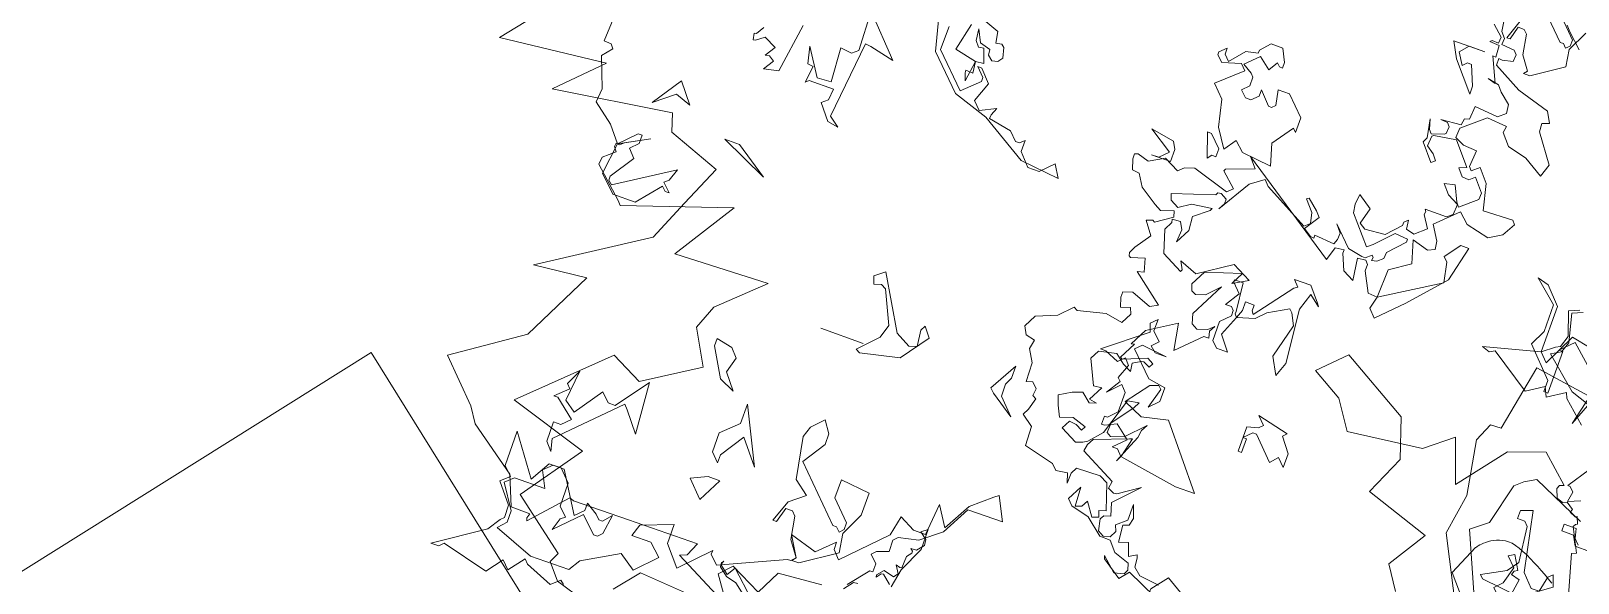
# Model space of a CAD drawing. Header units: metres. Extents: x -71 to 881, y -503 to 661.
# Drawn here: x 116.02 to 123.69, y 161.73 to 164.47 of the extents above; entities that cross this region are included whole.
import ezdxf

# ---------------------------------------------------------------- set-up
doc = ezdxf.new("R2010")
doc.units = ezdxf.units.M
doc.layers.add('04. Pisos', color=8, linetype='Continuous', lineweight=5)
doc.layers.add('ARBRE', color=100, linetype='Continuous', lineweight=13, true_color=0x00ff3f)

# ---------------------------------------------------------------- blocks, each defined once
blk = doc.blocks.new('WMF2', base_point=(0, 0.01))
at = {"color": 251, "lineweight": 0, "true_color": 0x636466}
for points in [[(202.85, -164.87), (210.8, -168.41), (212.43, -167.44), (213.62, -166.42), (215.13, -160.27), (217.5, -158.38), (210.72, -142.97)], [(222.26, -138.6), (222.84, -126.51), (221.75, -126.41), (221.24, -125.83), (222.46, -124.38), (220.76, -119.93), (220.93, -117.85), (217.92, -115.52), (216.01, -113.25), (211.75, -115.52), (215.09, -113.71), (215.69, -113.21), (216.23, -113.25), (216.29, -112.71), (215.78, -112.1), (217.44, -110.7), (217.53, -109.6), (213.13, -105.6), (212.64, -105.02), (197.13, -110.25), (202.88, -101.16), (188.84, -101.73), (195.03, -95.86), (196.4, -92.3), (193.55, -87.25), (201.48, -82.18), (206.17, -84.52), (217.5, -73.62), (205.76, -70.03), (212.07, -61.12), (204.08, -54.99), (204.77, -53.52), (202.84, -51.25), (195.1, -48.95)], [(205.44, -181.84), (216.23, -183.49), (218.11, -173.58), (219.76, -173.52), (220.92, -170.8), (219.49, -162.84), (220.49, -156.77), (215.08, -146.26)], [(227.2, -134.24), (237.13, -121.84), (221.43, -123.58), (227.53, -117.47), (210.08, -120.09), (209.21, -117.47), (201.41, -114.58), (204.04, -108.47), (206.64, -102.36), (221.47, -92.77), (213.62, -93.64), (218.84, -83.17), (228.67, -76.4), (223.08, -70.7), (221.59, -68.47), (214.46, -63.39), (212.7, -59.01), (209.83, -58.98), (210.04, -58.28), (209.88, -57.88), (205.22, -63.07), (204.55, -62.86), (196.2, -62.98), (185.71, -63.11), (186.56, -61.11), (187.58, -60.7), (178.92, -56.25)], [(220.57, -50.22), (221.79, -50.2), (214.78, -54.92), (213.59, -56.76), (213.1, -57.26), (213.13, -59.1), (215.47, -61.97), (214.27, -63.08), (215.5, -64.29), (215.56, -69.52), (211.34, -63.72), (209.67, -66.67), (207.37, -66.7), (203.77, -60.91), (202.56, -62.13), (202.58, -63.23), (200.85, -62.15), (200.24, -61.55), (199.64, -61.56), (198.56, -62.79), (199.01, -59.87), (199.61, -59.26), (200.21, -59.24), (202.55, -61.52), (206.05, -57.94), (205.47, -59.78), (204.85, -60.28), (206.1, -61.48), (206.14, -65.01), (207.85, -66.7), (209.07, -66.69), (210.27, -65.56), (209.03, -63.15), (213.66, -63.1), (214.86, -61.99), (212.51, -58.47), (212.49, -56.77), (213.57, -55.55), (207.7, -53.3), (201.85, -53.37), (200.78, -55.09), (195.57, -58.07), (193.11, -56.39), (190.24, -59.36), (192.08, -61.04), (195, -61.01), (194.41, -62.83), (189.81, -64.59), (189.77, -61.68), (187.3, -58.79), (183.33, -62.96), (183.33, -62.37), (182.1, -61.15), (172.77, -65.4), (172.29, -65.4), (171.68, -66.02), (173.43, -68.94), (169.39, -67.77), (166.98, -70.11), (166.96, -69.01), (165.85, -67.81), (160.08, -73.71), (159.5, -76.65), (157.18, -75.46), (155.35, -75.48), (154.92, -80.22), (153.06, -77.33), (150.8, -81.38), (147.91, -83.85), (147.29, -84.34), (145.55, -80.94), (150.8, -80.88), (153.05, -76.72), (155.95, -74.38), (158.86, -73.73), (159.47, -73.11), (159.44, -71.4), (161.14, -70.78), (161.73, -70.16), (160.64, -69.08), (160.62, -67.87), (161.11, -67.86), (163.5, -64.91)], [(166.9, -63.65), (173.36, -63.08), (175.14, -59.53), (179.8, -61.8), (181.48, -60.07), (179.75, -57.65)], [(184.95, -55.88), (192.02, -56.41), (194.9, -52.85)], [(201.82, -51.06), (202.43, -51.55), (203.66, -50.42), (207.69, -52.09), (208.3, -52.68), (210.1, -50.35), (211.21, -51.44), (213, -49.09), (219.97, -50.84), (220.57, -50.22), (220.57, -50.22)], [(156.89, -69.51), (157.43, -66.75)], [(175.3, -57.08), (178.61, -59.71), (180.18, -60.09), (181.49, -61.11), (181.56, -61.74), (181.3, -62.07), (181.53, -61.43), (180.22, -60.39), (179.42, -61.68), (175.68, -58.22)], [(163.78, -64.16), (162.73, -65.48), (162.11, -65.55)], [(157.76, -66.95), (159.09, -68.05), (159.4, -68.02), (159.94, -67.33), (159.98, -67.64), (159.15, -68.6), (157.6, -68.22), (157.12, -68.85), (157.81, -69.96), (157.22, -69.78), (156.92, -69.81), (156.81, -71.58), (156.27, -72.27), (156.3, -72.59), (156.65, -72.85), (155.79, -72.95), (154.94, -73.93), (155.05, -74.81), (156.1, -75.62), (155.22, -76.3), (155.18, -73.27), (156.89, -69.51), (156.89, -69.51)], [(171.68, -66.02), (173.31, -68.24), (173.88, -71.59), (174.47, -72.18), (175.5, -72.18), (176.09, -69.97), (176.66, -69.97), (175.5, -73.22), (173.31, -74.97), (175.5, -76.59), (176.66, -82.74), (176.09, -84.36), (174.47, -86.09), (173.31, -84.36), (173.31, -82.74), (175.5, -79.36), (168.32, -72.18), (167.74, -72.18), (167.15, -71.59), (166.58, -72.18), (166.58, -73.22), (169.36, -76), (169.36, -78.78), (164.96, -78.33), (164.96, -74.97), (166.58, -71.59), (166.11, -68.82), (171.09, -65.45), (172.15, -65.45), (171.68, -66.02), (171.68, -66.02)], [(211.1, -72.56), (210.01, -72.56), (208.8, -73.77), (211.73, -76.09), (212.35, -76.09), (210.51, -77.8), (211.1, -78.4), (210.01, -80.71), (210.51, -76.09), (208.8, -74.88), (205.88, -79.01), (204.66, -77.8), (203.56, -77.8), (200.04, -82.55), (199.42, -74.88), (201.73, -77.8), (202.34, -78.4), (210.51, -70.25), (210.01, -68.43), (211.1, -69.64), (211.1, -72.56), (211.1, -72.56)], [(187.57, -69.19), (189.89, -71.62), (187.57, -72.72), (185.74, -72.72), (187.57, -69.19), (187.57, -69.19)], [(65.29, -97.98), (67.08, -104.41), (66.4, -104.68), (68.19, -108.14), (67.94, -108.55), (67.68, -108.66), (68.1, -109.68), (68.37, -109.56), (69.29, -109.9), (69.08, -110.38), (70.18, -111.12), (70.78, -110.87), (71.7, -111.21), (72.22, -112.5), (72.02, -112.99), (71.4, -113.23), (75.46, -116.88), (80.69, -115.04), (86.12, -108.09), (88.43, -114.47), (92.34, -111.31), (103.35, -109.97), (106.1, -114.07), (110.61, -116.64), (106.84, -120.37), (96.77, -114.54), (94.84, -108.74), (97.41, -102.93), (91.6, -101), (87.74, -99.72), (91.28, -94.1), (89.03, -90.71)], [(79.38, -92.64), (82.27, -96.02), (80.34, -100.54), (80.31, -100.55), (80.25, -100.64), (80.17, -100.76), (80.05, -100.9), (79.89, -101.09), (79.68, -101.28), (79.47, -101.5), (79.2, -101.73), (78.93, -101.95), (78.6, -102.17), (78.25, -102.36), (77.89, -102.55), (77.49, -102.7), (77.07, -102.81), (76.62, -102.9), (76.15, -102.93), (75.62, -102.89), (75.04, -102.76), (74.41, -102.57), (73.74, -102.32), (73.05, -102.03), (72.35, -101.7), (71.67, -101.35), (70.98, -101), (70.34, -100.64), (69.73, -100.29), (69.19, -99.97), (68.7, -99.67), (68.31, -99.43)], [(122.21, -79.14), (120.38, -81.45), (117.46, -79.74), (116.86, -80.36), (116.37, -79.14), (116.37, -77.44), (120.38, -78.53), (121.59, -77.44), (121.59, -75.13), (122.69, -75.13), (122.21, -79.14), (122.21, -79.14)], [(184.65, -79.77), (186.95, -76.25), (186.95, -75.04), (188.18, -76.25), (188.18, -79.17), (185.74, -81.48), (185.74, -84.42), (181.72, -76.25), (184.65, -79.77), (184.65, -79.77)], [(90.58, -172.83), (92.72, -174.77), (93.38, -175.55)], [(102.92, -178.07), (101.94, -171.52), (101.24, -170.69), (101.31, -169.75), (99.34, -169.6), (98.87, -169.05), (98.94, -168.01), (100.49, -167.68), (101, -167.72), (101.03, -166.73), (96.75, -164.41), (91.89, -162.99), (91.03, -161.43), (92.05, -161.03), (91.94, -159.79), (89, -155.76), (89.67, -153.85), (92.49, -155.57), (95.44, -156.33), (96.81, -157.94), (96.68, -158.92), (99.66, -159.16), (102.89, -156.4), (103, -154.96), (101.56, -154.29), (99.54, -154.17), (99.73, -151.7), (99.31, -151.21), (98.26, -152.1), (96.65, -150.2), (95.72, -146.4), (91.23, -146.56), (90.77, -146.01), (91.89, -144.08), (93.76, -142.97), (97.21, -143.77), (98.75, -145.15), (101.81, -142.17), (100.48, -140.04), (100.32, -138.84), (101.34, -138.36), (103.76, -139.06), (102.79, -135.77), (105.69, -133.77), (105.82, -129.54), (107.25, -129.65), (108.74, -132.52), (108.73, -133.49), (109.15, -133.99), (110.39, -133.89), (109.93, -130.65), (111.62, -131.51), (112.63, -133.81), (112.58, -134.33), (113.9, -134.17), (114.51, -132.19), (129.81, -142.39), (128.59, -140.94), (132.57, -139.47), (132.73, -139.13), (130.53, -137.19), (131.32, -136.44), (136.79, -138.11), (138.2, -137.61), (139, -136.87), (141.22, -138.01), (143.41, -136.76), (145.13, -137.25), (145.63, -137.09), (145.6, -136.33), (145.13, -134.84), (144.07, -134.71), (142.97, -132.98), (140.36, -131.23), (139.36, -130.72), (137.49, -131.32), (137.22, -130.44), (139.58, -128.86), (139.92, -129.04), (140.84, -128.69), (139.42, -126.79), (141.03, -124.5), (141.52, -123.53), (141.36, -123.04), (141.12, -122.91), (139.13, -123.53), (138.58, -121.59), (139.52, -121.34), (135.03, -117.8), (136.15, -117.21), (139.1, -118.34), (140.49, -117.9), (140.5, -117.08), (140.06, -115.71), (138.68, -116.15), (138.33, -115.23), (139.13, -113.66), (141.69, -114.16), (145.74, -113.14), (146.33, -113.43), (148.12, -111.55), (151.13, -110.32), (152.08, -108.49), (151.44, -107.36), (150.04, -107.03), (150.34, -105.65), (149.29, -103.85), (149.18, -101.08), (148.29, -101.35), (147.47, -100.54), (147.61, -99.46), (147.03, -99.16), (147.51, -97.44), (147.99, -96.52), (146.26, -95.22), (146.17, -92.39), (141.64, -91.28), (140.84, -90.46), (139.13, -90.72), (138.69, -89.34), (138.63, -90.88), (138.17, -91.79), (134.57, -91.91), (133.35, -91.28), (132.09, -87.5), (133.07, -87.18), (132.73, -86.26), (133.71, -85.95), (135.09, -87.89), (135.6, -86.91), (136.47, -86.63), (136.66, -89.45), (137.77, -87.31), (136.97, -86.47), (134.21, -85.79), (131.7, -83.77), (130.11, -83.69), (128.85, -82.3), (126.54, -81.5), (126.24, -80.52), (126.57, -79.87), (128, -79.47), (130.14, -81.38), (129.97, -80.9), (127.04, -78.97), (125.91, -80.36), (118.92, -77.16)], [(121.4, -80.01), (124.34, -80.36), (125.43, -81.26), (125.58, -82.58), (125.74, -83.07), (126.83, -82.4), (127.49, -84.3), (128.86, -83.86), (129.13, -86.37), (128.24, -86.66), (128, -87.76), (128.66, -89.67), (128.66, -87.28), (130.11, -86.07), (129.76, -85.15), (130.27, -84.17), (131.22, -83.92), (132.14, -84.39), (132.47, -86.12), (132.16, -86.71), (131.17, -87.01), (131.77, -88.88), (128.43, -92.34), (131.45, -90.3), (131.93, -90.21), (132.84, -90.68), (132.69, -91.75), (138.01, -94.49), (137.8, -95.54), (137.29, -96.51), (132.41, -98.35), (132.02, -98.48), (132.65, -95.66), (133.11, -94.75), (131.35, -98.96), (131.2, -100.04), (130.7, -101), (133.23, -98.36), (135.1, -97.76), (135.74, -98.1), (135.68, -99.63), (133.33, -102.77), (132.87, -103.68), (134.56, -103.4), (136.24, -97.94), (137.95, -96.02), (138.58, -95.62), (139.55, -95.29), (142.04, -96.56), (141.41, -97.82), (140.33, -97.67), (139.33, -97.16), (139.01, -97.82), (141.07, -98.46), (142.94, -97.86), (143.7, -99.41), (144.2, -100.81), (142.43, -101.88), (141.01, -102.38), (139.61, -101.25), (138.63, -101.56), (139.77, -101.73), (138.66, -103.88), (139.89, -103.76), (141.57, -107.36), (140.9, -108.66), (138.27, -109.27), (136.88, -108.14), (135.58, -107.47), (135.77, -108.71), (134.62, -109.36), (134.22, -109.47), (133.26, -108.98), (132.92, -109.62), (133.89, -110.13), (137.3, -108.77), (137.63, -108.93), (136.36, -111.4), (136.84, -111.24), (135.54, -113.78), (131.42, -116.34), (130.72, -112.44), (127.35, -115.8), (126.6, -115.82), (126.85, -116.77), (126.37, -117.68), (127.17, -116.93), (128.65, -116.47), (129.55, -116.93), (129.96, -118.38), (127.38, -123.37), (129.16, -121.51), (130.54, -121.07), (131.19, -121.4), (131.54, -122.32), (130.4, -124.53), (125.18, -126.19), (126.16, -124.31), (123.96, -125.55), (126.75, -127), (131.48, -123.86), (134.15, -124.91), (133.52, -123.75), (133.68, -123.43), (136.79, -125.04), (137.86, -128.38), (137.23, -129.62), (137.38, -130.11), (136.11, -130.19), (135.51, -129.14), (135.65, -127.24), (134.56, -129.39), (134.72, -131.45), (132.62, -133.14), (132.44, -133.48), (135.45, -133.06), (137.16, -131.97), (138.4, -132.6), (138.75, -133.52), (132.62, -135.52), (132.46, -135.87), (131.99, -135.96), (131.01, -135.45), (131.05, -134.73), (131.55, -133.76), (128.65, -138.59), (126.7, -139.98), (125.97, -139.17), (125.32, -138.84), (119.23, -135.58), (118.45, -136.25), (118.79, -137.79), (120.16, -139.39), (119.88, -139.63), (118.23, -138.25), (117.58, -137.48), (118.99, -135.3), (117.81, -134.49), (117.3, -134.44), (117.31, -134.91), (114.32, -134.66), (114, -135.42), (113.97, -136.41), (114.88, -137.47), (112.09, -134.75), (109.9, -134.31), (109.39, -134.27), (108.55, -134.98), (108.32, -134.71), (108.41, -134.24), (107.65, -134.4), (106.82, -135.1), (106.74, -136.05), (104.54, -138.4), (104.55, -138.87), (106.51, -139.03), (108.95, -136.47), (109.72, -135.82), (113.14, -139.82), (113.34, -141.07), (113.17, -142.56), (111.11, -141.15), (111.72, -138.72), (110.83, -138.12), (107.79, -138.4), (105.92, -140.47), (105.88, -141), (105.33, -141.47), (105.18, -140.15), (103.95, -139.86), (102.35, -141.23), (103.5, -143.03), (103.41, -143.5), (103.65, -143.77), (100.39, -143.77), (99.59, -144.43), (99.47, -145.98), (101.18, -146.84), (102.3, -148.17), (100.78, -148.52), (99.7, -146.26), (99.24, -145.7), (96.84, -147.73), (96.81, -148.71), (98.38, -150.55), (99.16, -149.88), (100.2, -149.96), (101.09, -151.02), (100.03, -151.47), (102.77, -154.68), (106.07, -154.17), (106.29, -153.98), (106.42, -152.45), (105.24, -151.63), (104.58, -150.84), (105.14, -150.36), (107.17, -152.77), (106.84, -153.51), (107.36, -156.24), (106.96, -154.77), (106.52, -154.26), (104.73, -154.84), (104.51, -155.03), (104.42, -156.07), (104.84, -156.57), (105.88, -156.64), (102.86, -156.92), (102.73, -157.89), (102.04, -158.1), (101.88, -160.07), (98.36, -159.78), (97.31, -160.68), (97.47, -161.98), (99.06, -163.31), (99.78, -164.14), (101.47, -164.52), (100.3, -164.17), (101.94, -167.79), (101.51, -167.75), (101.59, -169.52), (103.08, -169.59), (102.8, -169.82), (101.82, -169.79), (101.75, -170.73), (103.34, -172.15)], [(193.06, -90.68), (193.06, -91.77), (190.63, -91.29), (189.54, -90.08), (190.15, -87.76), (188.32, -85.45), (190.63, -86.53), (193.06, -90.68), (193.06, -90.68)], [(132.71, -95.54), (133.58, -96.42), (134.37, -96.42), (132.71, -98.1), (134.81, -99.76), (136.47, -98.97), (136.93, -98.97), (136.93, -100.2), (136.47, -100.2), (135.25, -101.44), (135.25, -104.42), (136.12, -105.31), (137.8, -103.54), (136.47, -105.66), (136.93, -106.1), (136.12, -108.22), (136.93, -109.09), (137.8, -108.22), (139.92, -109.09), (140.71, -109.09), (134.81, -113.75), (135.25, -114.99), (134.37, -115.87), (134.37, -114.12), (133.14, -112.88), (134.02, -111.98), (133.14, -111.2), (131.46, -111.2), (135.25, -111.63), (136.12, -110.76), (132.71, -107.41), (130.14, -106.98), (130.14, -104.87), (131.46, -103.54), (130.59, -106.54), (131.03, -106.98), (132.27, -106.54), (134.81, -103.19), (131.92, -101.88), (128.03, -102.76), (120.98, -94.11), (123.89, -94.11), (132.71, -95.54), (132.71, -95.54)], [(151.83, -99.7), (151.83, -97.88), (149.53, -95.56), (153.05, -97.88), (153.66, -98.49), (151.35, -102.62), (151.35, -100.8), (151.83, -99.7), (151.83, -99.7)], [(78.38, -97.12), (74.97, -98.96), (73.76, -100.65), (74.37, -105.9), (74.97, -106.51), (76.08, -106.51), (76.08, -107.72), (74.37, -108.33), (72.54, -99.56), (70.84, -97.73), (69.62, -97.73), (69.14, -100.05), (68.53, -100.65), (67.9, -98.96), (72.05, -96.02), (77.9, -96.64), (78.38, -97.12), (78.38, -97.12)], [(173.74, -97.12), (171.08, -99.94), (170.47, -101.94), (172.73, -106.71), (173.49, -107.11), (174.53, -106.76), (174.92, -107.91), (173.5, -109.02), (168.96, -101.3), (166.77, -100.11), (165.62, -100.49), (165.9, -102.84), (165.52, -103.6), (164.39, -102.19), (167.39, -98.11), (173.12, -96.81), (173.74, -97.12), (173.74, -97.12)], [(173.09, -98.24), (179.55, -98.24), (173.09, -98.24), (173.09, -98.24)], [(111.88, -106.14), (110.25, -104.06), (110.25, -101.98), (111.34, -103.08), (112.32, -101.98), (115.5, -105.17), (116.06, -105.17), (117.15, -104.06), (116.61, -104.06), (116.61, -101.98), (117.15, -101.98), (117.15, -105.71), (115.5, -106.14), (114.95, -106.7), (116.06, -107.79), (111.34, -106.7), (111.88, -106.14), (111.88, -106.14)], [(216.62, -108.51), (216.01, -113.25), (213.7, -115.58), (213.1, -115.58), (213.1, -114.35), (214.19, -113.25), (213.1, -112.03), (215.41, -108.51), (215.41, -107.9), (214.8, -107.41), (206.64, -112.66), (207.25, -110.82), (207.86, -110.33), (206.64, -109.11), (207.25, -109.11), (207.86, -109.72), (210.77, -106.2), (214.19, -106.2), (216.62, -108.51), (216.62, -108.51)], [(115.75, -121.61), (116.64, -123.29), (117.08, -123.72), (119.97, -122.05), (121.3, -120.73), (123.86, -119.93), (125.08, -116.95), (123.4, -114.83), (125.08, -114.83), (125.96, -115.71), (125.96, -118.61), (124.64, -119.93), (124.64, -120.73), (125.08, -121.17), (125.96, -121.17), (124.64, -123.29), (125.96, -124.6), (125.96, -124.95), (124.64, -124.95), (124.21, -120.73), (124.21, -120.38), (123.86, -119.93), (123.4, -121.17), (123.4, -122.5), (122.09, -122.5), (122.09, -121.61), (121.74, -121.17), (117.52, -126.7), (117.08, -127.05), (117.87, -127.93), (115.4, -127.93), (113.63, -125.83), (113.28, -125.39), (114.96, -126.7), (115.75, -124.16), (114.96, -116.16), (115.75, -114.04), (117.08, -116.51), (115.75, -121.61), (115.75, -121.61)], [(194.63, -115.87), (201.7, -119.08), (199.51, -119.1), (194.63, -115.87), (194.63, -115.87)], [(88.02, -127.64), (89.18, -128.05), (81.01, -130.16), (79.28, -131.51), (78.66, -131.81), (78.08, -133.54), (79.32, -137.06), (77.83, -137.7)], [(77.25, -137.51), (78.75, -136.87), (77.7, -132.76), (78.24, -131.16), (79.66, -130.35), (74.87, -126.28), (69.33, -124.41)], [(71.99, -122.24), (75.25, -125.13), (75.62, -125.9), (78.11, -124.29), (78.79, -125.68), (81.26, -124.08), (87.26, -128.05), (88.02, -127.64), (88.02, -127.64)], [(81.01, -137.11), (81.01, -130.16), (79.79, -128.95), (77.48, -133.7), (74.56, -133.08)], [(71.03, -127.84), (73.33, -122), (72.24, -126.63)], [(72.24, -128.95), (76.88, -133.08), (78.71, -131.26), (78.09, -131.26), (78.09, -124.92), (78.71, -124.92), (78.71, -126.63), (82.71, -130.78), (81.61, -133.08), (81.61, -137.11), (85.03, -140.02), (83.32, -139.54), (81.01, -137.11), (81.01, -137.11)], [(208.1, -122), (210.46, -122.83), (213.34, -120.5), (210.43, -124.86), (208.1, -122), (208.1, -122)], [(105.82, -129.54), (97.54, -134.76), (98.14, -137.7), (98.75, -138.3), (97.05, -140.62), (95.83, -140.62), (97.05, -135.38), (101.69, -130.15), (105.21, -126.6), (106.3, -127.7), (105.82, -129.54), (105.82, -129.54)], [(190.5, -128.76), (189.64, -129.45), (189.46, -131.17), (193.19, -131.13), (193.65, -130.73), (193.32, -133.22), (194.17, -133.3), (194.78, -135.8), (192.24, -131.89), (190.15, -132.02), (190.49, -137.07), (188.78, -136.9), (187.93, -137.58), (188.18, -143.5), (182.86, -137.92), (186.5, -138.74), (187.36, -138.82), (188.57, -127.35), (187.03, -126.24), (188.66, -126.48), (190.5, -128.76), (190.5, -128.76)], [(167.53, -134.78), (172.77, -136.49), (177.52, -141.23), (181.55, -156.93)], [(176.91, -145.25), (176.91, -141.71), (172.29, -137.1), (169.85, -139.41), (169.85, -140.01), (171.07, -141.23), (170.45, -141.23), (168.76, -139.41), (169.85, -136.49), (168.76, -135.38), (166.44, -136.49), (166.93, -135.38), (166.93, -134.78), (163.52, -134.17), (162.29, -132.95), (161.69, -132.95), (161.08, -133.55), (161.08, -131.86), (159.38, -130.03), (157.67, -130.03), (155.85, -131.86), (154.74, -130.03), (160.6, -130.65), (167.53, -134.78), (167.53, -134.78)], [(198.96, -132.02), (199.76, -132.54), (200.36, -132.4), (199.38, -133.95), (201.26, -134.85), (202.39, -133.98), (202.72, -133.9), (202.93, -134.84), (202.59, -134.91), (201.88, -136.06)], [(196.65, -138.27), (197.74, -130.97), (199.93, -130.47), (198.96, -132.02), (198.96, -132.02)], [(140.36, -139.63), (140.36, -137.8), (143.28, -137.8), (142.18, -137.8), (140.97, -139.01), (144.49, -141.33), (140.97, -140.72), (140.36, -139.63), (140.36, -139.63)], [(134.49, -141.88), (134.49, -140.66), (135.1, -140.66), (135.58, -140.05), (136.81, -143.6), (136.19, -143.6), (134.49, -141.88), (134.49, -141.88)], [(172.09, -138.69), (172.45, -139.76), (172.53, -140.18), (171.42, -140.08), (171.62, -141.79), (170.39, -141.96), (171.14, -144.02), (171.94, -143.9), (172.54, -144.66), (172.74, -146.37), (171.85, -144.55), (170.26, -144.14), (170.19, -143.29), (169.43, -142.72), (168.61, -142.9), (168.09, -143.61), (168.48, -145.07), (168.92, -145.41), (169.79, -145.28), (170.04, -146.94), (173.91, -148.36)], [(173.97, -146.62), (174.86, -142.5), (171.62, -141.79), (172.09, -138.69), (172.09, -138.69)], [(132.52, -143.85), (133.8, -142.07), (135.57, -144.77), (136.49, -148.75), (138.25, -150.51), (134.73, -153.67), (135.57, -154.51), (138.25, -153.67), (139.17, -154.51), (139.17, -154.97), (138.25, -155.89), (138.25, -154.97), (137.42, -154.14), (135.57, -156.36), (133.8, -156.73), (133.8, -157.19), (132.52, -158.58), (130.73, -158.58), (129.81, -156.73), (129.81, -155.89), (130.27, -155.89), (130.73, -156.36), (131.57, -154.97), (133.35, -156.36), (135.2, -154.51), (133.8, -153.67), (133.35, -153.21), (133.35, -151.92), (134.27, -150.97), (133.35, -150.05), (132.52, -150.05), (131.57, -150.97), (131.57, -151.92), (129.81, -150.05), (129.35, -150.05), (128.88, -150.51), (129.35, -152.75), (127.59, -152.75), (124.91, -150.05), (124.91, -147.83), (125.36, -148.29), (127.59, -145.23), (126.66, -142.07), (131.11, -142.53), (132.52, -143.85), (132.52, -143.85)], [(208.96, -155.15), (209.4, -154.92), (209.63, -154.33), (208.3, -153.97), (208.67, -151.63), (204.64, -147.41), (205.96, -147.79), (206.24, -146.5), (211.37, -151.69), (210.33, -152.81), (209.63, -155.34), (210.96, -156.71), (210.11, -157.18), (208.96, -155.15), (208.96, -155.15)], [(105.63, -167.93), (106.73, -166.71), (105.63, -165.01), (105.03, -165.6), (104.42, -165.6), (103.21, -162.7), (103.21, -161.47), (106.73, -165.6), (107.95, -167.93), (103.21, -167.93), (105.63, -167.93), (105.63, -167.93)], [(203.13, -162.67), (204.93, -162.67), (204.93, -163.71), (203.13, -163.71), (202.75, -162.29), (202.01, -161.54)], [(203.82, -167.68), (205.6, -166.93), (205.31, -168.42), (205.98, -169.09), (206.34, -169.09), (204.18, -172.31)], [(200.21, -161.25), (202.37, -161.25), (203.13, -162.67), (203.13, -162.67)], [(96.52, -167.41), (97.97, -169.37), (98.48, -172.36), (98.99, -172.89), (99.94, -172.89), (100.46, -170.92), (100.97, -170.92), (99.94, -173.81), (97.97, -175.37), (99.94, -176.82), (100.97, -182.31), (100.46, -183.77), (98.99, -185.32), (97.97, -183.77), (97.97, -182.31), (99.94, -179.3), (93.53, -172.89), (93, -172.89), (92.49, -172.36), (91.96, -172.89), (91.96, -173.81), (94.45, -176.31), (94.45, -178.79), (90.5, -178.38)], [(90.5, -175.37), (91.96, -172.36), (91.54, -169.88), (96, -166.89), (96.93, -166.89), (96.52, -167.41), (96.52, -167.41)]]:
    blk.add_lwpolyline(points, dxfattribs=at)

msp = doc.modelspace()

# ---------------------------------------------------------------- linework, layer by layer
at = {"layer": '04. Pisos'}
msp.add_lwpolyline([(99.4478, 151.4533), (117.7052, 162.876), (159.9869, 95.0091), (337.2202, 206.6057), (265.2355, 322.2352), (87.866, 210.7626), (100.5444, 190.4477), (82.0183, 178.8086), (99.4478, 151.4533)], dxfattribs=at)

# ---------------------------------------------------------------- block references
at = {"layer": 'ARBRE', "color": 251, "lineweight": 5, "true_color": 0x636466, "xscale": 0.03451886634015593, "yscale": 0.03451886634015593, "zscale": 0.03451886634015593, "rotation": 160.1685466476646}
for p in [(124.6156, 157.704), (128.3614, 154.3099)]:
    msp.add_blockref('WMF2', p, dxfattribs=at)

doc.saveas('drawing.dxf')
